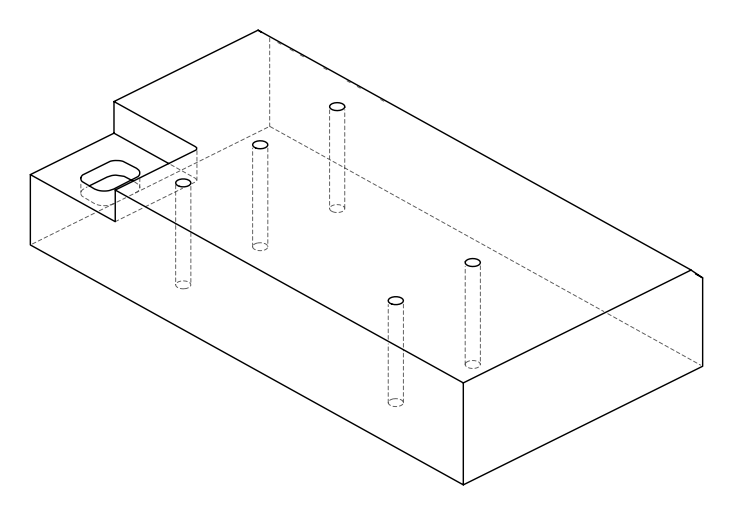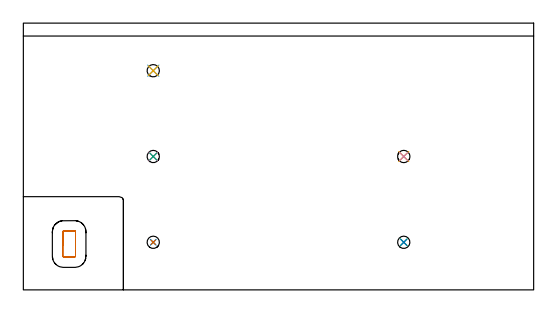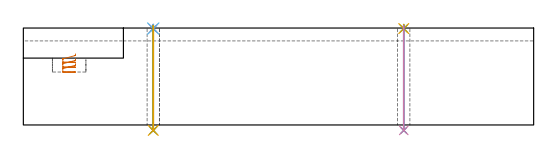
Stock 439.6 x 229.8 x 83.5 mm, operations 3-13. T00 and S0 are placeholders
(PLAN: 13 operations, 4 tool changes, 86.8 min)
(1 AREA_MILL | FG_CHAMFER_SURFACE | UGT0205_001 | 14.33 min | 27052 mm3)
(2 MILL_CORNER_NOTCH_RECTANGULAR | CORNER_NOTCH_RECTANGULAR | NXT0201_008 | Follow Part, ap 1.5, ae 75% | 69.78 min | 179194 mm3)
(3 MILL_RECTANGULAR_POCKET | POCKET_RECTANGULAR_STRAIGHT | UGT0201_100 | Follow Part, ap 4.5, ae 75% | 0.74 min | 13003 mm3)
(4 SPOT_DRILL | STEP1HOLE | NXT0321_9005460120000 | 0.03 min | 1 mm3)
(5 SPOT_DRILL_1 | STEP1HOLE_1 | NXT0321_9005460120000 | 0.03 min | 14 mm3)
(6 SPOT_DRILL_2 | STEP1HOLE_2 | NXT0321_9005460120000 | 0.03 min | 30 mm3)
(7 SPOT_DRILL_3 | STEP1HOLE_3 | NXT0321_9005460120000 | 0.03 min | 28 mm3)
(8 SPOT_DRILL_4 | STEP1HOLE_4 | NXT0321_9005460120000 | 0.03 min | 21 mm3)
(9 DRILL_THROUGH_HOLE_INTO_CENTER | STEP1HOLE | UGT0301_218 | 0.36 min | 7335 mm3)
(10 DRILL_THROUGH_HOLE_INTO_CENTER_1 | STEP1HOLE_1 | UGT0301_218 | 0.36 min | 7325 mm3)
(11 DRILL_THROUGH_HOLE_INTO_CENTER_2 | STEP1HOLE_2 | UGT0301_218 | 0.36 min | 7343 mm3)
(12 DRILL_THROUGH_HOLE_INTO_CENTER_3 | STEP1HOLE_3 | UGT0301_218 | 0.36 min | 7334 mm3)
(13 DRILL_THROUGH_HOLE_INTO_CENTER_4 | STEP1HOLE_4 | UGT0301_218 | 0.36 min | 7327 mm3)
(TOOL UGT0205_001 | Chamfer Mill 20 x 3 x 45 deg. | D20 FL50 Z2)
(TOOL NXT0201_008 | ENDMILL 6mm [2P460-0600-NA 1630] | D6 FL26 Z6)
(TOOL UGT0201_100 | End Mill 18 mm | D18 FL22 Z2)
(TOOL NXT0321_9005460120000 | NC Spot Drill, 142deg, 12mm, Carbide, Uncoated | D12 PA142 FL30 Z2)
(TOOL UGT0301_218 | Twist Drill 10.6 mm | D10.6 PA118 FL86 Z2)
(OP 3 MILL_RECTANGULAR_POCKET)
G17 G21 G94 G90
T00 M6
G54
G17 G0 G90 X44.9 Y45.18 S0 M3
G43 Z93.5 H0
Z61.233
G94 G1 Y50. Z59.942 F250.
Y50.078 Z59.921
X44.843 Y50.267 Z59.868
X44.728 Y50.428 Z59.815
X44.567 Y50.543 Z59.762
X44.378 Y50.6 Z59.709
X34.522 Z57.068
X34.333 Y50.543 Z57.015
X34.172 Y50.428 Z56.962
X34.057 Y50.267 Z56.909
X34. Y50.078 Z56.856
Y50. Z56.836
Y39.5 Z54.022
Y29. F500.
G3 X34.6 Y28.4 R0.6
G1 X44.3
G3 X44.9 Y29. R0.6
G1 Y50.
G3 X44.3 Y50.6 R0.6
G1 X34.6
G3 X34. Y50. R0.6
G1 Y39.5
Y38.5
G0 X44.9 Y45.18 Z57.022
G1 Y50. Z55.731 F250.
Y50.078 Z55.71
X44.843 Y50.267 Z55.657
X44.728 Y50.428 Z55.604
X44.567 Y50.543 Z55.551
X44.378 Y50.6 Z55.498
X34.522 Z52.857
X34.333 Y50.543 Z52.804
X34.172 Y50.428 Z52.751
X34.057 Y50.267 Z52.698
X34. Y50.078 Z52.645
Y50. Z52.625
Y39.5 Z49.811
Y29. F500.
G3 X34.6 Y28.4 R0.6
G1 X44.3
G3 X44.9 Y29. R0.6
G1 Y50.
G3 X44.3 Y50.6 R0.6
G1 X34.6
G3 X34. Y50. R0.6
G1 Y39.5
Y38.5
G0 X44.9 Y45.18 Z52.811
G1 Y50. Z51.52 F250.
Y50.078 Z51.499
X44.843 Y50.267 Z51.446
X44.728 Y50.428 Z51.393
X44.567 Y50.543 Z51.34
X44.378 Y50.6 Z51.287
X34.522 Z48.646
X34.333 Y50.543 Z48.593
X34.172 Y50.428 Z48.54
X34.057 Y50.267 Z48.487
X34. Y50.078 Z48.434
Y50. Z48.413
Y39.5 Z45.6
Y29. F500.
G3 X34.6 Y28.4 R0.6
G1 X44.3
G3 X44.9 Y29. R0.6
G1 Y50.
G3 X44.3 Y50.6 R0.6
G1 X34.6
G3 X34. Y50. R0.6
G1 Y39.5
Y38.5
G0 Z93.5
M5
M2
(OP 4 SPOT_DRILL)
G17 G21 G94 G90
T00 M6
G54
G17 G0 G90 X111.9 Y41. S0 M3
G43 Z93.5 H0
G94 G81 G98 Z83.044 F250. R86.5
G80
M5
M2
(OP 5 SPOT_DRILL_1)
G17 G21 G94 G90
T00 M6
G54
G17 G0 G90 X327.7 Y41. S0 M3
G43 Z93.5 H0
G94 G81 G98 Z83.044 F250. R86.5
G80
M5
M2
(OP 6 SPOT_DRILL_2)
G17 G21 G94 G90
T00 M6
G54
G17 G0 G90 X111.9 Y114.9 S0 M3
G43 Z93.5 H0
G94 G81 G98 Z83.044 F250. R86.5
G80
M5
M2
(OP 7 SPOT_DRILL_3)
G17 G21 G94 G90
T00 M6
G54
G17 G0 G90 X327.7 Y114.9 S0 M3
G43 Z93.5 H0
G94 G81 G98 Z83.044 F250. R86.5
G80
M5
M2
(OP 8 SPOT_DRILL_4)
G17 G21 G94 G90
T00 M6
G54
G17 G0 G90 X111.9 Y188.8 S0 M3
G43 Z93.5 H0
G94 G81 G98 Z83.044 F250. R86.5
G80
M5
M2
(OP 9 DRILL_THROUGH_HOLE_INTO_CENTER)
G17 G21 G94 G90
T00 M6
G54
G17 G0 G90 X111.9 Y41. S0 M3
G43 Z93.5 H0
G94 G73 G98 Z-4.685 F250. Q9.798 R85.5
G80
M5
M2
(OP 10 DRILL_THROUGH_HOLE_INTO_CENTER_1)
G17 G21 G94 G90
T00 M6
G54
G17 G0 G90 X327.7 Y41. S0 M3
G43 Z93.5 H0
G94 G73 G98 Z-4.685 F250. Q9.798 R85.5
G80
M5
M2
(OP 11 DRILL_THROUGH_HOLE_INTO_CENTER_2)
G17 G21 G94 G90
T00 M6
G54
G17 G0 G90 X111.9 Y114.9 S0 M3
G43 Z93.5 H0
G94 G73 G98 Z-4.685 F250. Q9.798 R85.5
G80
M5
M2
(OP 12 DRILL_THROUGH_HOLE_INTO_CENTER_3)
G17 G21 G94 G90
T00 M6
G54
G17 G0 G90 X327.7 Y114.9 S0 M3
G43 Z93.5 H0
G94 G73 G98 Z-4.685 F250. Q9.798 R85.5
G80
M5
M2
(OP 13 DRILL_THROUGH_HOLE_INTO_CENTER_4)
G17 G21 G94 G90
T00 M6
G54
G17 G0 G90 X111.9 Y188.8 S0 M3
G43 Z93.5 H0
G94 G73 G98 Z-4.685 F250. Q9.798 R85.5
G80
M5
M2
